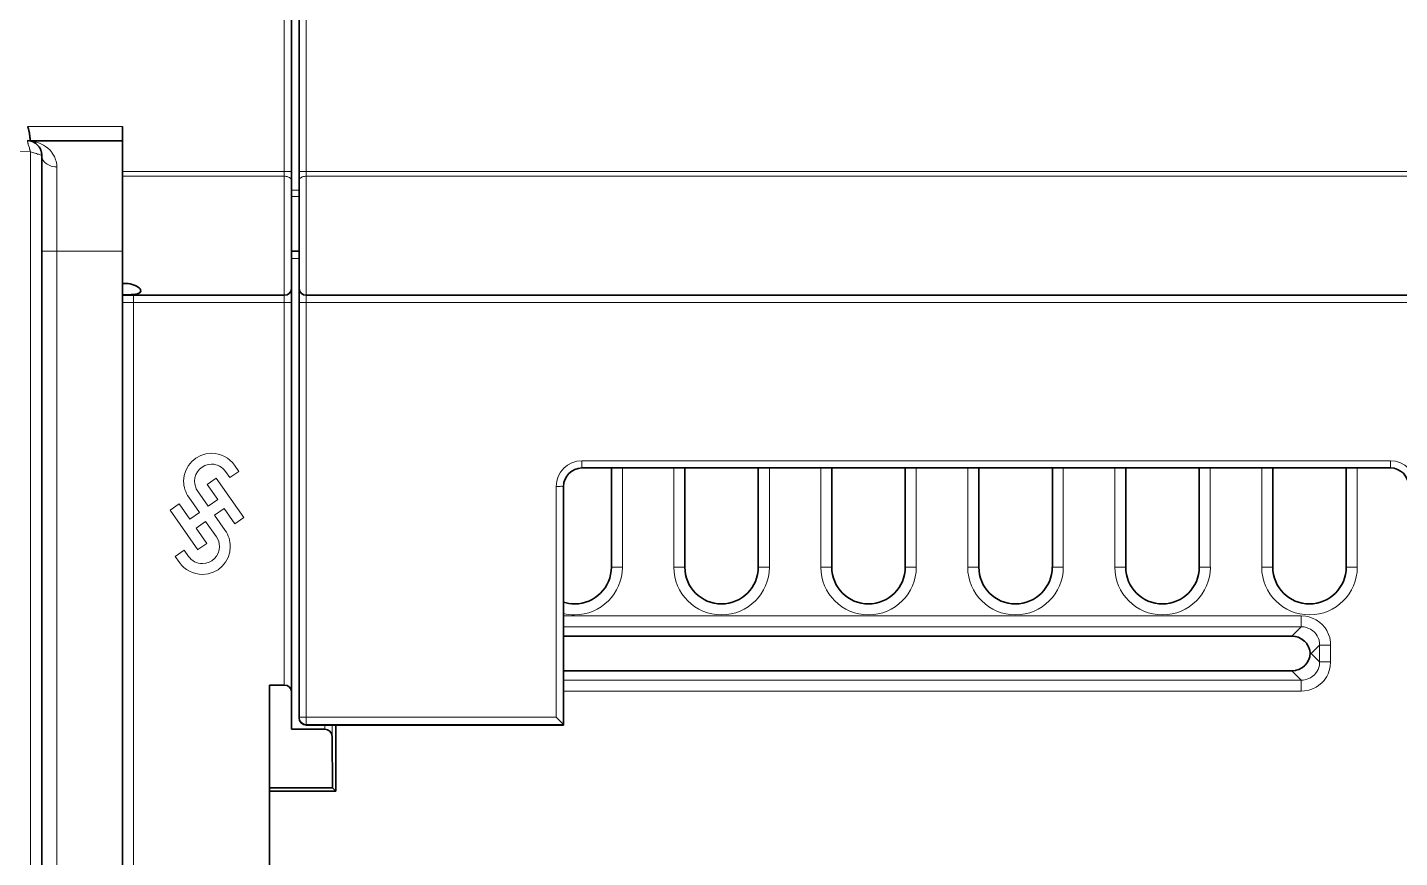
# Model space of a CAD drawing. Header units: millimetres. Extents: x -159 to 71007, y -220 to 29306.
# Drawn here: x 68848.9 to 68997.5, y 27942.5 to 28032.5 of the extents above; entities that cross this region are included whole.
import ezdxf

# ---------------------------------------------------------------- set-up
doc = ezdxf.new("R2010")
doc.units = ezdxf.units.MM
doc.layers.add('Layer 1', color=7, linetype='Continuous')

msp = doc.modelspace()

# ---------------------------------------------------------------- linework, layer by layer
at = {"layer": 'Layer 1', "color": 7, "lineweight": 18}
for points in [[(68876.71, 27961.23), (68876.71, 28167.03)], [(68879.1, 27956.89), (68879.1, 28164.59)], [(68849.23, 28018.99), (68776.49, 28020.9)], [(68848.91, 28021.72), (68859.21, 28021.72)], [(68848.9, 28020.2), (68848.91, 28020.17), (68848.91, 28020.14), (68848.91, 28020.13), (68848.92, 28020.09), (68848.93, 28020.06), (68848.94, 28020.02), (68848.95, 28019.98), (68848.96, 28019.94), (68848.96, 28019.93), (68848.97, 28019.89), (68848.99, 28019.85), (68848.99, 28019.82), (68849, 28019.78)], [(68849.11, 28019.41), (68849, 28019.78)], [(68849.11, 28019.41), (68849.11, 28019.4), (68849.12, 28019.36), (68849.12, 28019.36), (68849.14, 28019.32), (68849.15, 28019.27), (68849.16, 28019.23), (68849.17, 28019.19), (68849.18, 28019.16), (68849.2, 28019.12), (68849.21, 28019.08), (68849.22, 28019.03), (68849.23, 28018.99)], [(68849.86, 28020.05), (68849.84, 28020.06), (68849.79, 28020.07), (68849.79, 28020.08), (68849.74, 28020.09), (68849.69, 28020.1), (68849.64, 28020.11), (68849.59, 28020.12), (68849.59, 28020.12), (68849.54, 28020.13), (68849.49, 28020.14), (68849.44, 28020.15), (68849.42, 28020.15), (68849.37, 28020.16)], [(68852.09, 28017.36), (68852.07, 28017.61), (68852.01, 28017.99), (68851.96, 28018.13), (68851.82, 28018.47), (68851.79, 28018.53), (68851.6, 28018.85), (68851.59, 28018.86), (68851.36, 28019.15), (68851.11, 28019.39), (68850.87, 28019.57), (68850.65, 28019.72), (68850.44, 28019.83), (68850.22, 28019.93), (68850, 28020.01), (68849.86, 28020.05)], [(68849.23, 27868.16), (68849.23, 28018.99)], [(68850.46, 28018.61), (68850.43, 28018.61), (68850.39, 28018.63), (68850.34, 28018.64), (68850.28, 28018.66), (68850.19, 28018.69), (68850.1, 28018.72), (68849.99, 28018.75), (68849.88, 28018.79), (68849.87, 28018.79), (68849.75, 28018.83), (68849.72, 28018.83), (68849.6, 28018.87), (68849.55, 28018.89), (68849.43, 28018.93), (68849.35, 28018.95), (68849.23, 28018.99)], [(68850.46, 28018.61), (68850.46, 28018.56), (68850.49, 28018.34), (68850.58, 28018.13), (68850.62, 28018.06), (68850.76, 28017.88), (68850.93, 28017.73), (68851.05, 28017.64), (68851.25, 28017.54), (68851.46, 28017.45), (68851.64, 28017.41), (68851.86, 28017.37), (68852.09, 28017.36)], [(68852.09, 27868.16), (68852.09, 28017.36)], [(68876.71, 28016.85), (68859.21, 28016.85)], [(68876.71, 28016.34), (68859.21, 28016.34)], [(68876.71, 28016.85), (68876.78, 28016.85), (68876.86, 28016.86), (68876.94, 28016.86), (68877.02, 28016.85), (68877.04, 28016.85), (68877.12, 28016.85), (68877.2, 28016.85), (68877.28, 28016.86), (68877.29, 28016.86), (68877.36, 28016.87), (68877.45, 28016.86), (68877.51, 28016.86)], [(68876.71, 28016.34), (68876.72, 28016.34), (68876.82, 28016.34), (68876.92, 28016.33), (68877.02, 28016.31), (68877.09, 28016.29), (68877.19, 28016.25), (68877.28, 28016.2), (68877.3, 28016.18), (68877.38, 28016.12), (68877.45, 28016.04), (68877.49, 28015.95), (68877.51, 28015.85)], [(68879.1, 28016.85), (68879.02, 28016.85), (68878.94, 28016.85), (68878.86, 28016.85), (68878.78, 28016.85), (68878.7, 28016.85), (68878.66, 28016.86), (68878.59, 28016.87), (68878.51, 28016.87), (68878.41, 28016.86), (68878.37, 28016.85), (68878.3, 28016.87)], [(68879.1, 28016.34), (68879, 28016.34), (68878.9, 28016.33), (68878.8, 28016.31), (68878.7, 28016.28), (68878.67, 28016.27), (68878.57, 28016.22), (68878.49, 28016.17), (68878.41, 28016.1), (68878.37, 28016.05), (68878.32, 28015.95), (68878.3, 28015.85)], [(68879.1, 28016.85), (69016.77, 28016.85)], [(68879.1, 28016.34), (69016.77, 28016.34)], [(68878.31, 28014.83), (68877.51, 28014.83)], [(68878.31, 28014.13), (68877.51, 28014.13)], [(68850.46, 28008.22), (68859.21, 28008.22)], [(68878.31, 28007.44), (68877.51, 28007.44)], [(68860.4, 27873.63), (68860.4, 28003.44)], [(68859.21, 28002.65), (68859.25, 28002.65), (68859.37, 28002.66), (68859.43, 28002.66), (68859.56, 28002.66), (68859.57, 28002.66), (68859.69, 28002.66), (68859.8, 28002.66), (68859.85, 28002.66), (68859.97, 28002.67), (68860.09, 28002.67), (68860.16, 28002.67), (68860.28, 28002.67), (68860.4, 28002.67)], [(68860.4, 28002.67), (68876.71, 28002.67)], [(68876.71, 28002.67), (68876.78, 28002.67), (68876.86, 28002.67), (68876.94, 28002.67), (68877.02, 28002.67), (68877.04, 28002.67), (68877.12, 28002.67), (68877.2, 28002.67), (68877.28, 28002.67), (68877.29, 28002.68), (68877.36, 28002.68), (68877.45, 28002.68), (68877.51, 28002.69)], [(68879.1, 28002.65), (68879.02, 28002.65), (68878.94, 28002.65), (68878.86, 28002.65), (68878.78, 28002.65), (68878.7, 28002.65), (68878.66, 28002.66), (68878.59, 28002.67), (68878.51, 28002.67), (68878.41, 28002.65), (68878.37, 28002.64), (68878.3, 28002.65)], [(69016.77, 28002.65), (68879.1, 28002.65)], [(68908.94, 27985.53), (68908.94, 27984.74)], [(68908.94, 27985.53), (68996.48, 27985.53)], [(68996.48, 27985.53), (68996.48, 27984.74)], [(68913.32, 27984.74), (68913.32, 27974)], [(68918.89, 27974), (68918.89, 27984.74)], [(68929.24, 27984.74), (68929.24, 27974)], [(68934.81, 27974), (68934.81, 27984.74)], [(68945.15, 27984.74), (68945.15, 27974)], [(68950.72, 27974), (68950.72, 27984.74)], [(68961.07, 27984.74), (68961.07, 27974)], [(68966.64, 27974), (68966.64, 27984.74)], [(68976.98, 27984.74), (68976.98, 27974)], [(68982.55, 27974), (68982.55, 27984.74)], [(68992.9, 27984.74), (68992.9, 27974)], [(68906.16, 27982.75), (68906.24, 27982.74), (68906.32, 27982.74), (68906.4, 27982.74), (68906.48, 27982.74), (68906.56, 27982.75), (68906.6, 27982.75), (68906.67, 27982.76), (68906.75, 27982.77), (68906.85, 27982.75), (68906.89, 27982.74), (68906.96, 27982.76)], [(68906.16, 27957.74), (68906.16, 27982.75)], [(68913.32, 27974), (68912.13, 27974)], [(68918.89, 27974), (68920.09, 27974)], [(68929.24, 27974), (68928.04, 27974)], [(68934.81, 27974), (68936, 27974)], [(68945.15, 27974), (68943.96, 27974)], [(68950.72, 27974), (68951.92, 27974)], [(68961.07, 27974), (68959.87, 27974)], [(68966.64, 27974), (68967.83, 27974)], [(68976.98, 27974), (68975.79, 27974)], [(68982.55, 27974), (68983.75, 27974)], [(68992.9, 27974), (68991.71, 27974)], [(68986.84, 27968.73), (68906.96, 27968.73)], [(68986.84, 27968.73), (68986.84, 27967.54)], [(68990.01, 27965.56), (68990, 27965.89), (68989.91, 27966.38), (68989.8, 27966.7), (68989.59, 27967.15), (68989.41, 27967.42), (68989.09, 27967.8), (68988.84, 27968.02), (68988.43, 27968.3), (68988.14, 27968.45), (68987.67, 27968.62), (68987.34, 27968.69), (68986.84, 27968.73)], [(68986.84, 27967.54), (68906.96, 27967.54)], [(68985.82, 27966.52), (68986.84, 27967.54)], [(68988.82, 27965.56), (68988.82, 27965.77), (68988.76, 27966.08), (68988.7, 27966.27), (68988.56, 27966.55), (68988.45, 27966.73), (68988.25, 27966.96), (68988.1, 27967.1), (68987.84, 27967.28), (68987.66, 27967.37), (68987.36, 27967.47), (68987.15, 27967.52), (68986.84, 27967.54)], [(68987.92, 27964.65), (68988.82, 27965.56)], [(68987.92, 27964.65), (68988.82, 27963.74)], [(68990.01, 27965.56), (68988.82, 27965.56)], [(68988.82, 27963.74), (68988.82, 27965.56)], [(68990.01, 27963.74), (68990.01, 27965.56)], [(68985.82, 27962.78), (68986.84, 27961.76)], [(68986.84, 27960.57), (68987.18, 27960.59), (68987.67, 27960.68), (68987.98, 27960.78), (68988.43, 27961), (68988.71, 27961.18), (68989.09, 27961.5), (68989.31, 27961.74), (68989.59, 27962.15), (68989.74, 27962.45), (68989.9, 27962.92), (68989.98, 27963.25), (68990.01, 27963.75)], [(68986.84, 27961.76), (68987.05, 27961.77), (68987.36, 27961.83), (68987.56, 27961.89), (68987.84, 27962.02), (68988.01, 27962.14), (68988.25, 27962.34), (68988.39, 27962.49), (68988.56, 27962.75), (68988.65, 27962.93), (68988.76, 27963.23), (68988.8, 27963.43), (68988.82, 27963.74)], [(68990.01, 27963.74), (68988.82, 27963.74)], [(68906.96, 27961.76), (68986.84, 27961.76)], [(68986.84, 27960.57), (68986.84, 27961.76)], [(68906.96, 27960.57), (68986.84, 27960.57)], [(68879.1, 27957.74), (68879.09, 27957.74), (68879.01, 27957.74), (68878.93, 27957.74), (68878.85, 27957.74), (68878.77, 27957.74), (68878.7, 27957.74), (68878.65, 27957.75), (68878.58, 27957.76), (68878.5, 27957.76), (68878.41, 27957.75), (68878.4, 27957.75), (68878.31, 27957.74)], [(68879.1, 27957.74), (68906.16, 27957.74)], [(68879.1, 27956.96), (68906.95, 27956.96)], [(68881.09, 27956.89), (68881.09, 27956.45)], [(68881.89, 27956.89), (68881.89, 27956.77), (68881.89, 27956.65), (68881.89, 27956.52), (68881.89, 27956.4), (68881.89, 27956.28), (68881.89, 27956.15), (68881.89, 27956.03), (68881.89, 27955.91), (68881.89, 27955.79), (68881.89, 27955.66)]]:
    msp.add_lwpolyline(points, dxfattribs=at)
at = {"layer": 'Layer 1', "color": 7, "lineweight": 35}
for points in [[(68877.51, 27956.45), (68877.51, 28167.02)], [(68878.31, 27957.69), (68878.31, 28163.79)], [(68848.91, 28021.72), (68848.93, 28021.69), (68848.96, 28021.64), (68848.98, 28021.59), (68849, 28021.54), (68849.01, 28021.48), (68849.03, 28021.41), (68849.05, 28021.35), (68849.06, 28021.27), (68849.06, 28021.27), (68849.08, 28021.19), (68849.08, 28021.19), (68849.09, 28021.11), (68849.09, 28021.1), (68849.11, 28021.03), (68849.11, 28020.99)], [(68849.11, 28020.99), (68849.12, 28020.93), (68849.12, 28020.92), (68849.14, 28020.84), (68849.14, 28020.82), (68849.15, 28020.74), (68849.15, 28020.72), (68849.16, 28020.64), (68849.17, 28020.62), (68849.18, 28020.54), (68849.18, 28020.52), (68849.19, 28020.44), (68849.19, 28020.43), (68849.2, 28020.35), (68849.21, 28020.27), (68849.22, 28020.2), (68849.22, 28020.16)], [(68859.21, 28003.5), (68859.21, 28021.72)], [(68849.13, 28020.18), (68849.3, 28020.14)], [(68849.3, 28020.14), (68849.51, 28020.06)], [(68849.38, 28020.16), (68859.21, 28020.16)], [(68849.51, 28020.06), (68849.62, 28020.01)], [(68849.62, 28020.01), (68849.73, 28019.94)], [(68849.73, 28019.94), (68849.77, 28019.91)], [(68849.77, 28019.91), (68849.96, 28019.76)], [(68849.96, 28019.76), (68850.17, 28019.52)], [(68850.17, 28019.52), (68850.17, 28019.51), (68850.18, 28019.49), (68850.19, 28019.48), (68850.2, 28019.47), (68850.21, 28019.45), (68850.22, 28019.44), (68850.22, 28019.43), (68850.23, 28019.41), (68850.24, 28019.4), (68850.25, 28019.38), (68850.26, 28019.37), (68850.27, 28019.35), (68850.28, 28019.34), (68850.28, 28019.32), (68850.29, 28019.31), (68850.3, 28019.29), (68850.31, 28019.27), (68850.31, 28019.26), (68850.32, 28019.24), (68850.33, 28019.22), (68850.34, 28019.2), (68850.34, 28019.19), (68850.35, 28019.17), (68850.36, 28019.15), (68850.36, 28019.13), (68850.37, 28019.11), (68850.37, 28019.1), (68850.38, 28019.08), (68850.39, 28019.06), (68850.39, 28019.04), (68850.4, 28019.02), (68850.41, 28019), (68850.41, 28018.98), (68850.42, 28018.96), (68850.42, 28018.94), (68850.42, 28018.91), (68850.43, 28018.89), (68850.43, 28018.87), (68850.43, 28018.85), (68850.44, 28018.83), (68850.44, 28018.8), (68850.44, 28018.78), (68850.45, 28018.76), (68850.45, 28018.73), (68850.45, 28018.71), (68850.45, 28018.69), (68850.45, 28018.66), (68850.45, 28018.64), (68850.45, 28018.61)], [(68850.46, 27868.16), (68850.46, 28018.61)], [(68877.51, 28008.22), (68878.31, 28008.22)], [(68861.2, 28003.93), (68861.2, 28003.94), (68861.1, 28004.15), (68860.99, 28004.25), (68860.81, 28004.38), (68860.78, 28004.4), (68860.57, 28004.5), (68860.36, 28004.58), (68860.25, 28004.62), (68860.03, 28004.67), (68859.8, 28004.71), (68859.66, 28004.72), (68859.44, 28004.73), (68859.21, 28004.73)], [(68859.21, 28003.5), (68859.38, 28003.5), (68859.59, 28003.5), (68859.8, 28003.51), (68859.93, 28003.51), (68860.15, 28003.52), (68860.36, 28003.54), (68860.39, 28003.55), (68860.6, 28003.58), (68860.81, 28003.62), (68860.91, 28003.64), (68861.1, 28003.74), (68861.2, 28003.92)], [(68859.21, 27872.56), (68859.21, 28003.45)], [(68859.21, 28003.45), (68876.71, 28003.45)], [(68879.1, 28003.45), (69016.77, 28003.45)], [(68908.94, 27984.74), (68996.48, 27984.74)], [(68912.13, 27984.74), (68912.13, 27974)], [(68920.09, 27974), (68920.09, 27984.74)], [(68928.04, 27984.74), (68928.04, 27974)], [(68936, 27974), (68936, 27984.74)], [(68943.96, 27984.74), (68943.96, 27974)], [(68951.92, 27974), (68951.92, 27984.74)], [(68959.88, 27984.74), (68959.88, 27974)], [(68967.83, 27974), (68967.83, 27984.74)], [(68975.79, 27984.74), (68975.79, 27974)], [(68983.75, 27974), (68983.75, 27984.74)], [(68991.71, 27984.74), (68991.71, 27974)], [(68906.96, 27956.89), (68906.96, 27982.76)], [(68906.96, 27966.52), (68985.82, 27966.52)], [(68987.8, 27964.65), (68987.8, 27964.73), (68987.75, 27965.02), (68987.73, 27965.09), (68987.62, 27965.37), (68987.59, 27965.44), (68987.43, 27965.7), (68987.39, 27965.76), (68987.19, 27965.98), (68987.13, 27966.03), (68986.89, 27966.21), (68986.83, 27966.25), (68986.56, 27966.38), (68986.49, 27966.41), (68986.2, 27966.49), (68986.13, 27966.5), (68985.82, 27966.52)], [(68985.82, 27962.78), (68985.9, 27962.78), (68986.2, 27962.82), (68986.27, 27962.83), (68986.56, 27962.92), (68986.63, 27962.95), (68986.89, 27963.09), (68986.95, 27963.13), (68987.18, 27963.32), (68987.24, 27963.37), (68987.43, 27963.6), (68987.48, 27963.67), (68987.62, 27963.93), (68987.65, 27964), (68987.75, 27964.28), (68987.76, 27964.35), (68987.8, 27964.65)], [(68987.8, 27964.65), (68987.81, 27964.65), (68987.82, 27964.65), (68987.83, 27964.65), (68987.84, 27964.65), (68987.85, 27964.65), (68987.86, 27964.65), (68987.87, 27964.65), (68987.88, 27964.65), (68987.89, 27964.65), (68987.9, 27964.65), (68987.91, 27964.65), (68987.92, 27964.65)], [(68906.96, 27962.78), (68985.82, 27962.78)], [(68875.12, 27864.18), (68875.12, 27961.23)], [(68875.12, 27961.23), (68876.71, 27961.23)], [(68879.1, 27956.89), (68906.95, 27956.89)], [(68882.29, 27956.89), (68882.29, 27949.73)], [(68906.59, 27957.32), (68906.55, 27957.36), (68906.51, 27957.4), (68906.47, 27957.44), (68906.42, 27957.49), (68906.42, 27957.49), (68906.37, 27957.53), (68906.33, 27957.57), (68906.29, 27957.62), (68906.25, 27957.66), (68906.2, 27957.7), (68906.16, 27957.74)], [(68906.96, 27956.96), (68906.95, 27956.99), (68906.91, 27957.02), (68906.86, 27957.05), (68906.84, 27957.06), (68906.8, 27957.09), (68906.76, 27957.13), (68906.73, 27957.17), (68906.7, 27957.2), (68906.67, 27957.24), (68906.66, 27957.25), (68906.63, 27957.28), (68906.59, 27957.32)], [(68877.51, 27956.45), (68881.09, 27956.45)], [(68881.94, 27950.08), (68881.89, 27955.66)], [(68875.12, 27950.08), (68881.94, 27950.08)], [(68882.29, 27949.73), (68875.12, 27949.73)], [(68882.29, 27949.73), (68881.94, 27950.08)]]:
    msp.add_lwpolyline(points, dxfattribs=at)
at = {"layer": 'Layer 1', "color": 7, "lineweight": 9}
for points in [[(68871.32, 27985.04), (68871.79, 27984.37)], [(68868.36, 27982.97), (68869.33, 27983.64)], [(68869.33, 27983.64), (68872.34, 27979.38)], [(68870.35, 27984.37), (68870.83, 27983.7)], [(68871.79, 27984.37), (68870.83, 27983.7)], [(68868.49, 27980.59), (68867.33, 27982.25)], [(68868.36, 27982.97), (68869.52, 27981.31)], [(68864.37, 27980.17), (68865.34, 27980.85)], [(68865.34, 27980.85), (68866.49, 27979.19)], [(68866.37, 27981.57), (68867.53, 27979.91)], [(68868.49, 27980.59), (68869.52, 27981.31)], [(68867.36, 27975.89), (68864.37, 27980.17)], [(68866.49, 27979.19), (68867.53, 27979.91)], [(68870.2, 27980.35), (68869.17, 27979.62)], [(68870.33, 27977.97), (68869.17, 27979.62)], [(68871.36, 27978.69), (68870.2, 27980.35)], [(68872.34, 27979.38), (68871.36, 27978.69)], [(68868.2, 27978.95), (68867.17, 27978.23)], [(68867.17, 27978.23), (68868.33, 27976.57)], [(68868.2, 27978.95), (68869.36, 27977.29)], [(68868.33, 27976.57), (68867.36, 27975.9)], [(68864.9, 27975.17), (68865.87, 27975.84)], [(68865.37, 27974.5), (68864.9, 27975.16)], [(68866.33, 27975.17), (68865.87, 27975.84)]]:
    msp.add_lwpolyline(points, dxfattribs=at)
at = {"layer": 'Layer 1', "color": 7, "lineweight": 35}
for points, knots in [([(68850.46, 28018.61), (68850.46, 28018.61), (68850.46, 28018.61), (68850.46, 28018.61), (68850.46, 28019.47), (68849.77, 28020.18), (68848.91, 28020.2)], [0, 0, 0, 0, 1, 1, 1, 2, 2, 2, 2]), ([(68849.12, 28020.18), (68849.12, 28020.18), (68849.12, 28020.18), (68849.12, 28020.18), (68849.2, 28020.16), (68849.29, 28020.16), (68849.38, 28020.16)], [0, 0, 0, 0, 1, 1, 1, 2, 2, 2, 2]), ([(68876.71, 28003.45), (68876.71, 28003.45), (68876.71, 28003.45), (68876.71, 28003.45), (68877.15, 28003.45), (68877.51, 28003.8), (68877.51, 28004.24)], [0, 0, 0, 0, 1, 1, 1, 2, 2, 2, 2]), ([(68878.31, 28004.24), (68878.31, 28004.24), (68878.31, 28004.24), (68878.31, 28004.24), (68878.31, 28003.8), (68878.66, 28003.45), (68879.1, 28003.45)], [0, 0, 0, 0, 1, 1, 1, 2, 2, 2, 2]), ([(68908.94, 27984.74), (68908.94, 27984.74), (68908.94, 27984.74), (68908.94, 27984.74), (68907.85, 27984.74), (68906.96, 27983.85), (68906.96, 27982.75)], [0, 0, 0, 0, 1, 1, 1, 2, 2, 2, 2]), ([(68998.47, 27982.76), (68998.47, 27982.76), (68998.47, 27982.76), (68998.47, 27982.76), (68998.47, 27983.85), (68997.58, 27984.75), (68996.48, 27984.75)], [0, 0, 0, 0, 1, 1, 1, 2, 2, 2, 2]), ([(68906.95, 27970.21), (68906.95, 27970.21), (68906.95, 27970.21), (68906.95, 27970.21), (68907.34, 27970.08), (68907.74, 27970.02), (68908.15, 27970.02), (68910.35, 27970.02), (68912.13, 27971.8), (68912.13, 27974)], [0, 0, 0, 0, 1, 1, 1, 2, 2, 2, 3, 3, 3, 3]), ([(68920.09, 27974), (68920.09, 27971.8), (68921.87, 27970.02), (68924.06, 27970.02), (68926.26, 27970.02), (68928.04, 27971.81), (68928.04, 27974)], [0, 0, 0, 0, 1, 1, 1, 2, 2, 2, 2]), ([(68936, 27974), (68936, 27971.8), (68937.78, 27970.02), (68939.98, 27970.02), (68942.18, 27970.02), (68943.96, 27971.81), (68943.96, 27974)], [0, 0, 0, 0, 1, 1, 1, 2, 2, 2, 2]), ([(68951.92, 27974), (68951.92, 27971.8), (68953.7, 27970.02), (68955.89, 27970.02), (68958.09, 27970.02), (68959.87, 27971.81), (68959.87, 27974)], [0, 0, 0, 0, 1, 1, 1, 2, 2, 2, 2]), ([(68967.83, 27974), (68967.83, 27971.8), (68969.61, 27970.02), (68971.81, 27970.02), (68974.01, 27970.02), (68975.79, 27971.81), (68975.79, 27974)], [0, 0, 0, 0, 1, 1, 1, 2, 2, 2, 2]), ([(68983.75, 27974), (68983.75, 27974), (68983.75, 27974), (68983.75, 27974), (68983.75, 27971.8), (68985.53, 27970.02), (68987.73, 27970.02), (68989.92, 27970.02), (68991.71, 27971.81), (68991.71, 27974)], [0, 0, 0, 0, 1, 1, 1, 2, 2, 2, 3, 3, 3, 3]), ([(68877.51, 27960.43), (68877.51, 27960.43), (68877.51, 27960.43), (68877.51, 27960.43), (68877.51, 27960.87), (68877.15, 27961.23), (68876.71, 27961.23)], [0, 0, 0, 0, 1, 1, 1, 2, 2, 2, 2]), ([(68878.31, 27957.69), (68878.31, 27957.69), (68878.31, 27957.69), (68878.31, 27957.69), (68878.31, 27957.25), (68878.66, 27956.89), (68879.1, 27956.89)], [0, 0, 0, 0, 1, 1, 1, 2, 2, 2, 2]), ([(68881.89, 27955.66), (68881.89, 27955.66), (68881.89, 27955.66), (68881.89, 27955.66), (68881.89, 27956.1), (68881.53, 27956.45), (68881.09, 27956.45)], [0, 0, 0, 0, 1, 1, 1, 2, 2, 2, 2])]:
    msp.add_open_spline(points, degree=3, knots=knots, dxfattribs=at)
at = {"layer": 'Layer 1', "color": 7, "lineweight": 9}
for points in [[(68871.32, 27985.04), (68871.32, 27985.04), (68871.32, 27985.04), (68871.32, 27985.04), (68870.76, 27985.85), (68869.83, 27986.33), (68868.85, 27986.33), (68867.17, 27986.33), (68865.82, 27984.98), (68865.82, 27983.31), (68865.82, 27982.68), (68866.01, 27982.08), (68866.37, 27981.57)], [(68870.35, 27984.37), (68870.35, 27984.37), (68870.35, 27984.37), (68870.35, 27984.37), (68870.01, 27984.86), (68869.45, 27985.15), (68868.85, 27985.15), (68867.83, 27985.15), (68867, 27984.33), (68867, 27983.31), (68867, 27982.93), (68867.12, 27982.56), (68867.33, 27982.25)], [(68865.37, 27974.5), (68865.37, 27974.5), (68865.37, 27974.5), (68865.37, 27974.5), (68865.93, 27973.69), (68866.86, 27973.21), (68867.85, 27973.21), (68869.52, 27973.21), (68870.87, 27974.56), (68870.87, 27976.23), (68870.87, 27976.85), (68870.68, 27977.46), (68870.33, 27977.97)], [(68866.33, 27975.17), (68866.33, 27975.17), (68866.33, 27975.17), (68866.33, 27975.17), (68866.68, 27974.68), (68867.25, 27974.38), (68867.85, 27974.38), (68868.87, 27974.38), (68869.7, 27975.21), (68869.7, 27976.23), (68869.7, 27976.61), (68869.58, 27976.98), (68869.36, 27977.29)]]:
    msp.add_open_spline(points, degree=3, knots=[0, 0, 0, 0, 1, 1, 1, 2, 2, 2, 3, 3, 3, 4, 4, 4, 4], dxfattribs=at)
at = {"layer": 'Layer 1', "color": 7, "lineweight": 18}
for points, knots in [([(68908.94, 27985.53), (68908.94, 27985.53), (68908.94, 27985.53), (68908.94, 27985.53), (68907.41, 27985.53), (68906.16, 27984.28), (68906.16, 27982.75), (68906.16, 27982.75), (68906.16, 27982.75), (68906.16, 27982.75)], [0, 0, 0, 0, 1, 1, 1, 2, 2, 2, 3, 3, 3, 3]), ([(68999.27, 27982.75), (68999.27, 27982.75), (68999.27, 27982.75), (68999.27, 27982.75), (68999.27, 27984.28), (68998.02, 27985.53), (68996.48, 27985.53)], [0, 0, 0, 0, 1, 1, 1, 2, 2, 2, 2]), ([(68906.95, 27968.97), (68906.95, 27968.97), (68906.95, 27968.97), (68906.95, 27968.97), (68907.34, 27968.88), (68907.74, 27968.83), (68908.15, 27968.83), (68911, 27968.83), (68913.32, 27971.15), (68913.32, 27974)], [0, 0, 0, 0, 1, 1, 1, 2, 2, 2, 3, 3, 3, 3]), ([(68918.89, 27974), (68918.89, 27971.15), (68921.21, 27968.83), (68924.06, 27968.83), (68926.92, 27968.83), (68929.24, 27971.15), (68929.24, 27974)], [0, 0, 0, 0, 1, 1, 1, 2, 2, 2, 2]), ([(68934.81, 27974), (68934.81, 27974), (68934.81, 27974), (68934.81, 27974), (68934.81, 27971.15), (68937.12, 27968.83), (68939.98, 27968.83), (68942.84, 27968.83), (68945.15, 27971.15), (68945.15, 27974)], [0, 0, 0, 0, 1, 1, 1, 2, 2, 2, 3, 3, 3, 3]), ([(68950.72, 27974), (68950.72, 27974), (68950.72, 27974), (68950.72, 27974), (68950.72, 27971.15), (68953.04, 27968.83), (68955.89, 27968.83), (68958.75, 27968.83), (68961.07, 27971.15), (68961.07, 27974)], [0, 0, 0, 0, 1, 1, 1, 2, 2, 2, 3, 3, 3, 3]), ([(68966.64, 27974), (68966.64, 27974), (68966.64, 27974), (68966.64, 27974), (68966.64, 27971.15), (68968.96, 27968.83), (68971.81, 27968.83), (68974.67, 27968.83), (68976.99, 27971.15), (68976.99, 27974)], [0, 0, 0, 0, 1, 1, 1, 2, 2, 2, 3, 3, 3, 3]), ([(68982.55, 27974), (68982.55, 27974), (68982.55, 27974), (68982.55, 27974), (68982.55, 27971.15), (68984.87, 27968.83), (68987.73, 27968.83), (68990.58, 27968.83), (68992.9, 27971.15), (68992.9, 27974)], [0, 0, 0, 0, 1, 1, 1, 2, 2, 2, 3, 3, 3, 3]), ([(68878.31, 27957.76), (68878.31, 27957.76), (68878.31, 27957.76), (68878.31, 27957.76), (68878.31, 27957.32), (68878.66, 27956.96), (68879.1, 27956.96), (68879.1, 27956.96), (68879.1, 27956.96), (68879.1, 27956.96)], [0, 0, 0, 0, 1, 1, 1, 2, 2, 2, 3, 3, 3, 3])]:
    msp.add_open_spline(points, degree=3, knots=knots, dxfattribs=at)

doc.saveas('drawing.dxf')
